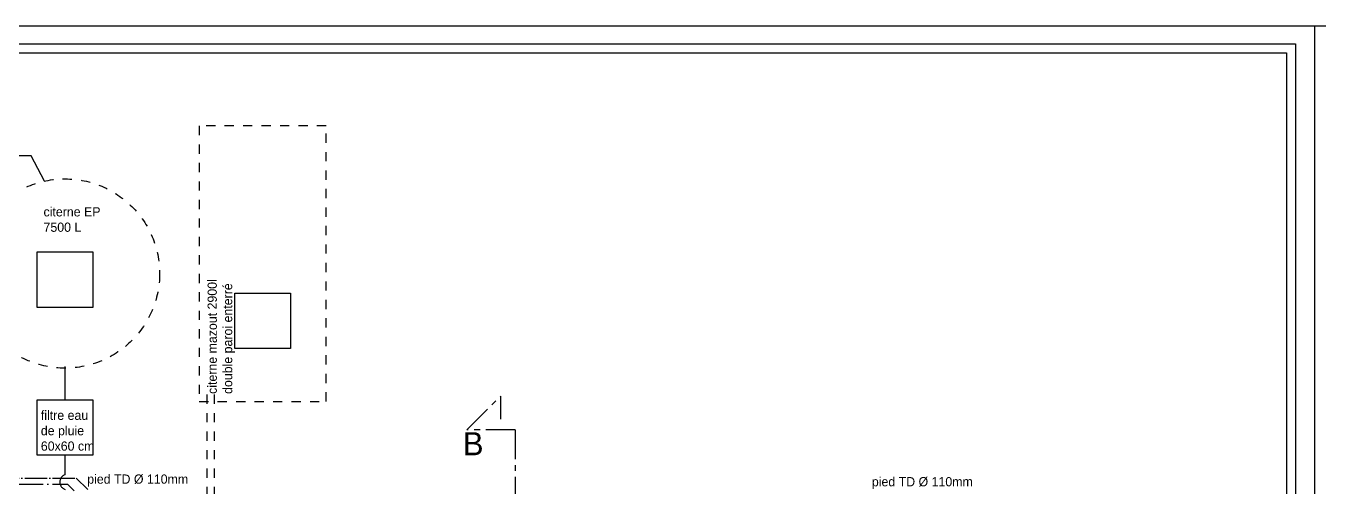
# Model space of a CAD drawing. Header units: millimetres. Extents: x -44462 to 306987, y -116160 to 12874.
# Drawn here: x -12412 to -11012, y -55922 to -55423 of the extents above; entities that cross this region are included whole.
import ezdxf

# ---------------------------------------------------------------- set-up
doc = ezdxf.new("R2010")
doc.units = ezdxf.units.MM
for name, pattern in [('ACAD_ISO05W100', [33, 24, -3, 0, -3, 0, -3]), ('AXES', [50.8, 31.75, -6.35, 6.35, -6.35]), ('LINETYPE_0', [0]), ('TRAIT_4', [20, 10, -10]), ('TRAIT_6', [100, 80, -10, 0, -10])]:
    doc.linetypes.add(name, pattern=pattern)
for name, color, linetype in [('ACWLAYER001', 7, 'LINETYPE_0'), ('AVP_HACHURES', 8, 'Continuous'), ('chassis fen.portes', 1, 'Continuous'), ('MURS', 7, 'Continuous'), ('TEXTE', 1, 'Continuous')]:
    doc.layers.add(name, color=color, linetype=linetype)
doc.styles.add('century', font='GOTHIC.TTF', dxfattribs={"height": 12})
doc.styles.add('CENTURY GOTHIC', font='GOTHIC.TTF')

# ---------------------------------------------------------------- blocks, each defined once
blk = doc.blocks.new('PETIT CARTOUCHE_HOR')
at = {"color": 1}
for p, q in [((-2100, 1485), (0, 1485)), ((-2100, 1485), (-2100, 10)), ((0, 1485), (0, 0))]:
    blk.add_line(p, q, dxfattribs=at)
at = {"layer": 'chassis fen.portes', "color": 2, "linetype": 'Continuous'}
for p, q in [((-2081.3, 1465.7), (-20.5, 1465.7)), ((-20.5, 1465.7), (-20.5, 412.5))]:
    blk.add_line(p, q, dxfattribs=at)
at = {"layer": 'chassis fen.portes', "color": 5, "linetype": 'Continuous'}
for p, q in [((-2071.3, 1455.7), (-30.5, 1455.7)), ((-30.5, 1455.7), (-30.5, 422.5))]:
    blk.add_line(p, q, dxfattribs=at)
at = {"layer": 'chassis fen.portes', "color": 1, "linetype": 'Continuous'}
blk.add_line((-2100, 1420), (-2100, 0), dxfattribs=at)
at = {"style": 'CENTURY GOTHIC'}
for tag, p, height in [('DATE', (-210.2, 171.4), 20), ('DOSSIERN°', (-210.2, 111.5), 20), ('COMMENTAIRE', (-210.2, 95.4), 12), ('COMMENTAIRESUITE', (-210.2, 79.7), 12), ('FEUILLEN°', (-222, 32.7), 20), ('TOTALFEUILLES', (-181.6, 32.7), 20), ('ÉCH.', (-103.2, 32.7), 12)]:
    blk.add_attdef(tag, p, '', height=height, dxfattribs=at)

msp = doc.modelspace()

# ---------------------------------------------------------------- linework, layer by layer
at = {"layer": 'ACWLAYER001', "color": 6, "linetype": 'Continuous', "ltscale": 2}
for points in [[(-12339.8, -55727.8), (-12399.8, -55727.8), (-12399.8, -55667.8), (-12339.8, -55667.8)], [(-12125.9, -55772.3), (-12185.9, -55772.3), (-12185.9, -55712.3), (-12125.9, -55712.3)], [(-12339.8, -55887.8), (-12399.8, -55887.8), (-12399.8, -55827.8), (-12339.8, -55827.8)]]:
    msp.add_lwpolyline(points, close=True, dxfattribs=at)
at = {"layer": 'AVP_HACHURES', "color": 3, "linetype": 'ACAD_ISO05W100', "ltscale": 1.5}
for p, q in [((-12406.5, -55563.9), (-12703.3, -55563.9)), ((-12392.1, -55591.1), (-12406.5, -55563.9)), ((-12369.8, -55827.8), (-12369.8, -55789.1)), ((-12369.8, -55908.8), (-12369.8, -55887.8))]:
    msp.add_line(p, q, dxfattribs=at)
at = {"layer": 'AVP_HACHURES', "color": 6, "linetype": 'AXES'}
for p, q in [((-11934.8, -55860.3), (-11898.4, -55823.8)), ((-11898.4, -55823.8), (-11898.4, -55848.8)), ((-11882.5, -55860.3), (-11934.8, -55860.3)), ((-11882.5, -55860.3), (-11882.5, -56074.5))]:
    msp.add_line(p, q, dxfattribs=at)
at = {"layer": 'AVP_HACHURES', "color": 9, "linetype": 'TRAIT_6', "ltscale": 0.3}
for p, q in [((-12533.7, -55912.5), (-12357.7, -55912.5)), ((-12357.7, -55912.5), (-12345.3, -55924.9))]:
    msp.add_line(p, q, dxfattribs=at)
at = {"layer": 'AVP_HACHURES', "color": 3, "linetype": 'ACAD_ISO05W100', "ltscale": 1.5}
msp.add_arc((-12366.9, -55916.8), 8.49, 110.1162, 249.8838, dxfattribs=at)
at = {"layer": 'MURS', "color": 6, "linetype": 'TRAIT_4'}
for p, q in [((-12216.3, -55822.1), (-12216.3, -56031.3)), ((-12208.2, -55822.1), (-12208.2, -56031.3))]:
    msp.add_line(p, q, dxfattribs=at)
at = {"layer": 'MURS', "color": 6, "linetype": 'TRAIT_6', "ltscale": 0.5}
for p, q in [((-12533.7, -55919.2), (-12367.1, -55919.2)), ((-12367.1, -55919.2), (-12359.8, -55926.4))]:
    msp.add_line(p, q, dxfattribs=at)
at = {"layer": 'MURS', "color": 6, "linetype": 'TRAIT_4'}
msp.add_lwpolyline([(-12087.1, -55531.4), (-12224.6, -55531.4), (-12224.6, -55829.6), (-12087.1, -55829.6)], close=True, dxfattribs=at)
msp.add_circle((-12369.8, -55691.1), 102.4, dxfattribs=at)

# ---------------------------------------------------------------- block references
at = {"color": 1}
for p in [(-11017.2, -56908.1), (-8917.2, -56908.1)]:
    msp.add_blockref('PETIT CARTOUCHE_HOR', p, dxfattribs=at)

# ---------------------------------------------------------------- texts
at = {"layer": 'MURS', "color": 7, "linetype": 'Continuous', "insert": (-11939.1, -55862.8), "char_height": 25, "width": 155.794, "attachment_point": 1, "style": 'century'}
msp.add_mtext('B', dxfattribs=at)
at = {"layer": 'TEXTE', "char_height": 10, "style": 'CENTURY GOTHIC'}
for s, insert, width, attachment_point in [('citerne EP 7500 L', (-12393.1, -55619.3), 71.425, 1), ('filtre eau \\Pde pluie\\P60x60 cm', (-12396, -55839.5), 71.425, 1), ('pied TD %%C 110mm', (-12345.8, -55921.6), 118.141, 7), ('pied TD %%C 110mm', (-11496.4, -55911.4), 119.347, 1)]:
    msp.add_mtext(s, dxfattribs=dict(at, insert=insert, width=width, attachment_point=attachment_point))
at = {"layer": 'TEXTE', "insert": (-12215.5, -55821.4), "char_height": 10, "width": 125.898, "attachment_point": 1, "rotation": 90, "style": 'CENTURY GOTHIC'}
msp.add_mtext('citerne mazout 2900l double paroi enterré', dxfattribs=at)

doc.saveas('drawing.dxf')
